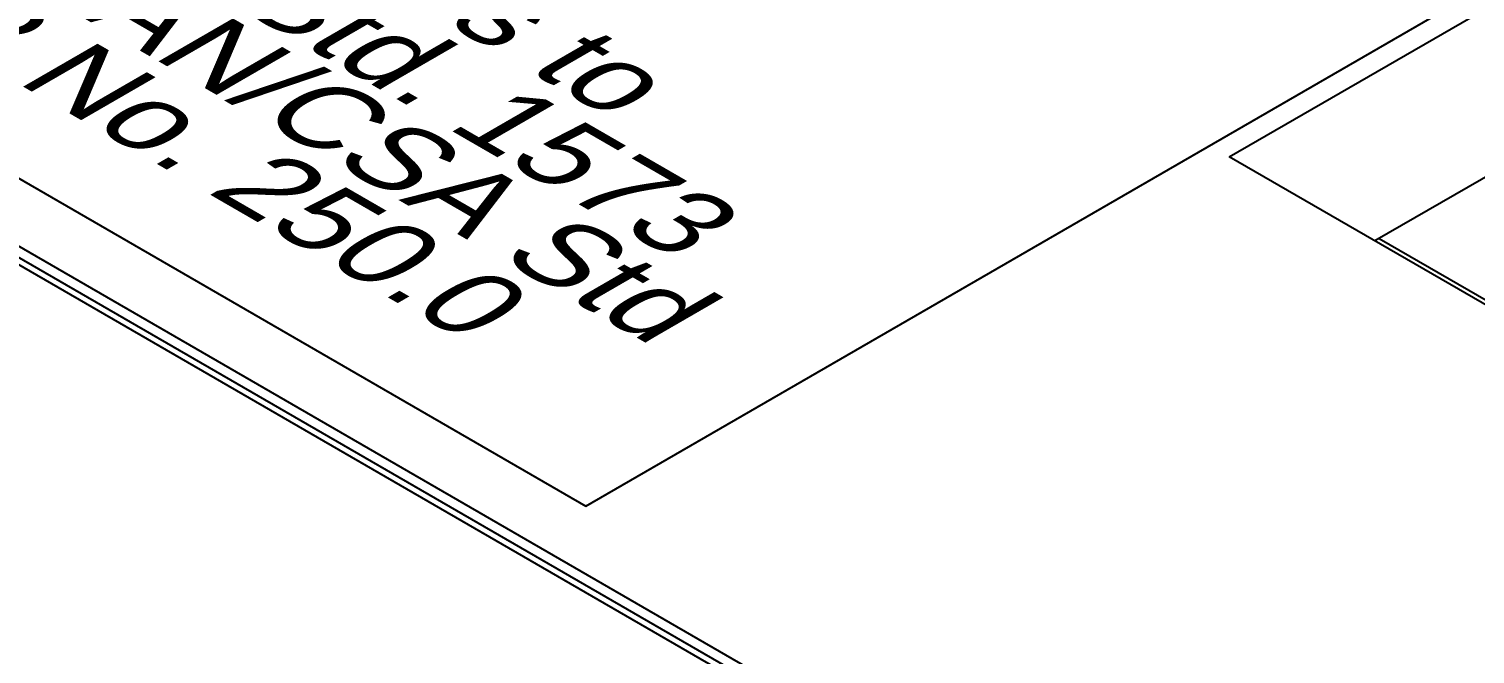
# Model space of a CAD drawing. Header units: inches. Extents: x 5 to 105, y 0 to 80.
# Drawn here: x 65.14 to 65.721, y 50.257 to 50.508 of the extents above; entities that cross this region are included whole.
import ezdxf

# ---------------------------------------------------------------- set-up
doc = ezdxf.new("R2010")
doc.units = ezdxf.units.IN
doc.header["$MEASUREMENT"] = 0
doc.layers.add('LABEL', color=2, linetype='Continuous')
doc.styles.add('Arial', font='arial.ttf')

msp = doc.modelspace()

# ---------------------------------------------------------------- linework, layer by layer
for p, q in [((66.84889, 49.42428), (17.03346, 78.18211)), ((66.85332, 49.42464), (17.03789, 78.18248)), ((66.20574, 49.803), (17.70876, 77.79971)), ((65.62233, 50.45658), (65.9146, 50.62531)), ((65.9146, 50.55781), (65.68079, 50.42283)), ((65.75223, 50.3816), (65.62233, 50.45658)), ((65.68251, 50.42383), (65.75394, 50.38259))]:
    msp.add_line(p, q)
at = {"layer": 'LABEL'}
for p, q in [((62.61368, 51.90414), (65.36374, 50.31639)), ((65.36374, 50.31639), (65.93012, 50.64339))]:
    msp.add_line(p, q, dxfattribs=at)

# ---------------------------------------------------------------- texts
at = {"layer": 'LABEL', "style": 'Arial', "oblique": 30, "width": 1.154701}
for s, p in [('Cert. to CAN/CSA Std', (64.98222, 50.6161)), ('ANSI/UL Std. 1573', (65.04725, 50.61864)), ('Conforms to', (65.14699, 50.60293)), ('C22.2 No. 250.0', (65.01127, 50.55776))]:
    msp.add_text(s, height=0.0298779, rotation=330, dxfattribs=at).set_placement(p)

doc.saveas('drawing.dxf')
